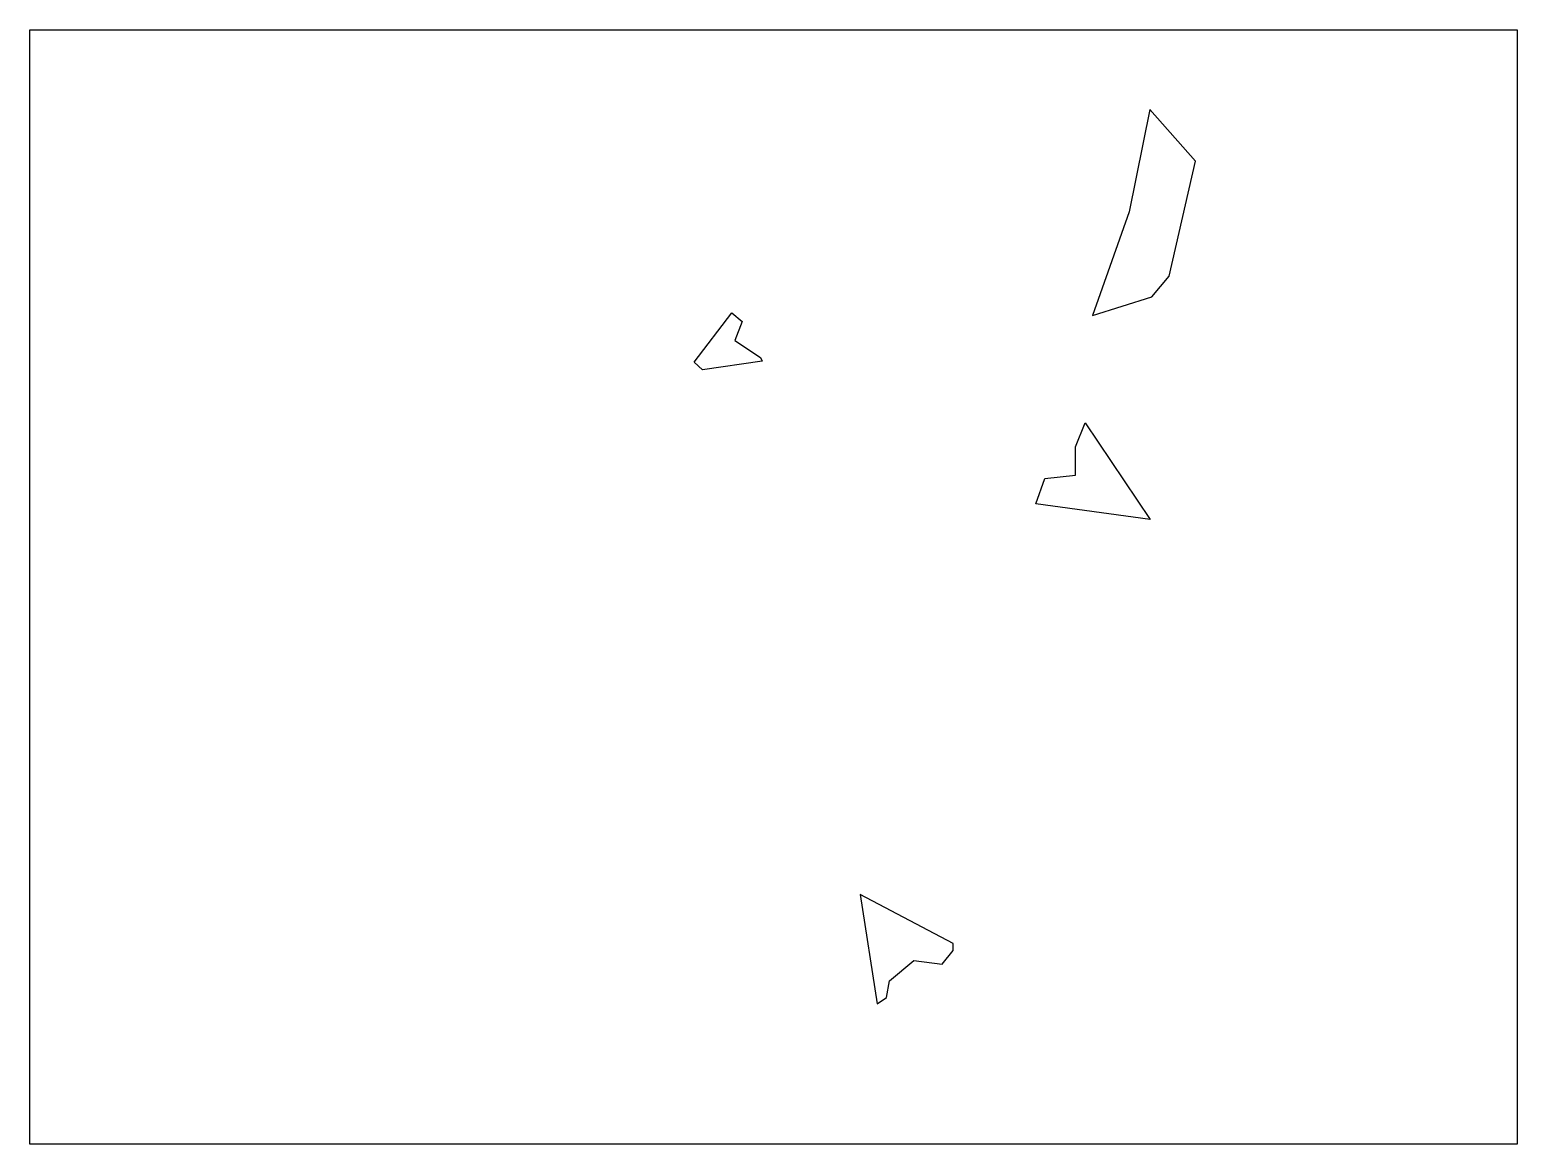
# Model space of a CAD drawing. Header units: millimetres. Extents: x -76 to 210, y -69 to 145.
import ezdxf

# ---------------------------------------------------------------- set-up
doc = ezdxf.new("R2010")
doc.units = ezdxf.units.MM
picture_1 = doc.add_image_def('image1.jpg', size_in_pixel=(2584, 1936))

msp = doc.modelspace()

# ---------------------------------------------------------------- linework, layer by layer
for points in [[(139.35, 129.8), (135.39, 110.19), (128.34, 90.29), (139.72, 93.89), (143.02, 97.86), (148.09, 119.89), (139.35, 129.8)], [(64.94, 81.5), (53.49, 79.89), (51.94, 81.36), (59.14, 90.83), (61.12, 89.14), (59.73, 85.47), (64.65, 82.24), (64.94, 81.5)], [(126.9, 69.73), (139.38, 51.14), (117.44, 54.17), (119.19, 59.04), (125.06, 59.68), (125.06, 65.1), (126.9, 69.73)], [(101.62, -31.51), (101.62, -30.15), (83.76, -20.75), (87.01, -41.75), (88.84, -40.53), (89.4, -37.34), (94.06, -33.44), (99.46, -34.14), (101.62, -31.51)]]:
    msp.add_lwpolyline(points)

# ---------------------------------------------------------------- pictures from other files: only their frames are drawn
image = msp.add_image(picture_1, insert=(-75.52, -68.67), size_in_units=(285.32, 213.77))
image.dxf.flags = 7

doc.saveas('drawing.dxf')
